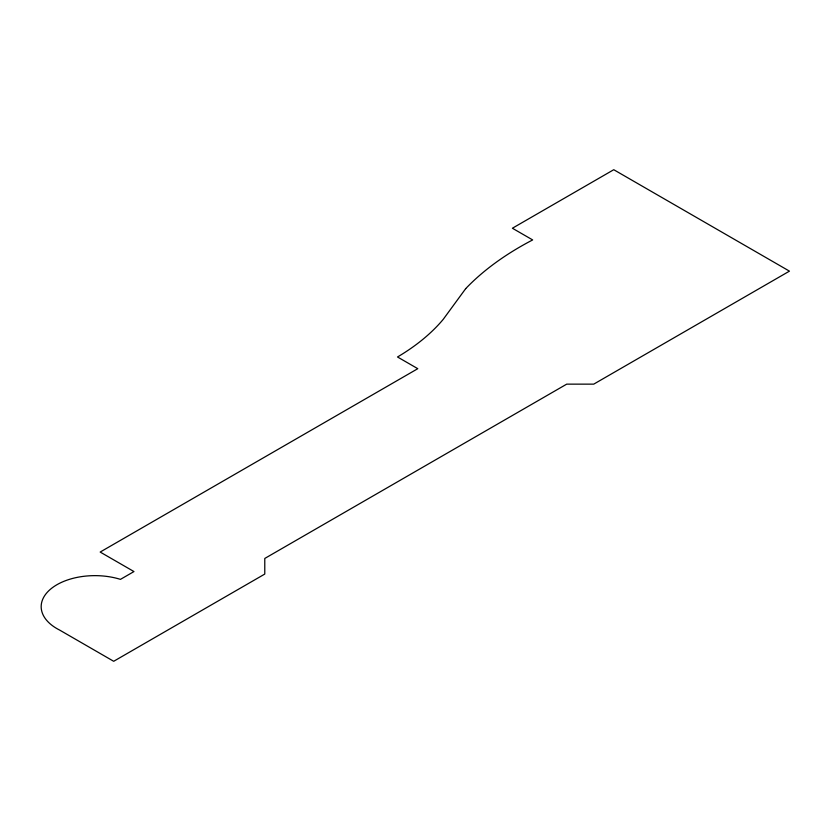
<?xml version="1.0" encoding="UTF-8"?>
<svg xmlns="http://www.w3.org/2000/svg" width="831" height="831" viewBox="0 0 831 831"><rect width="100%" height="100%" fill="white"/><g stroke="black" fill="none" stroke-linecap="round" stroke-linejoin="round"><path stroke-width="1.25" d="M465.713 288.617L443.224 319.353A246.952 142.579 0 0 1 397.509 356.977L417.785 368.684L100.177 552.054L133.968 571.562L120.453 579.363A53.755 31.038 0 0 0 50.733 589.002A53.755 31.038 0 0 0 59.635 630.075L113.691 661.289L264.777 574.065L264.777 558.453L566.711 384.14L593.739 384.14L789.45 271.145L613.756 169.711L512.395 228.234L532.661 239.93A324.547 187.38 0 0 0 465.713 288.617"/></g></svg>
